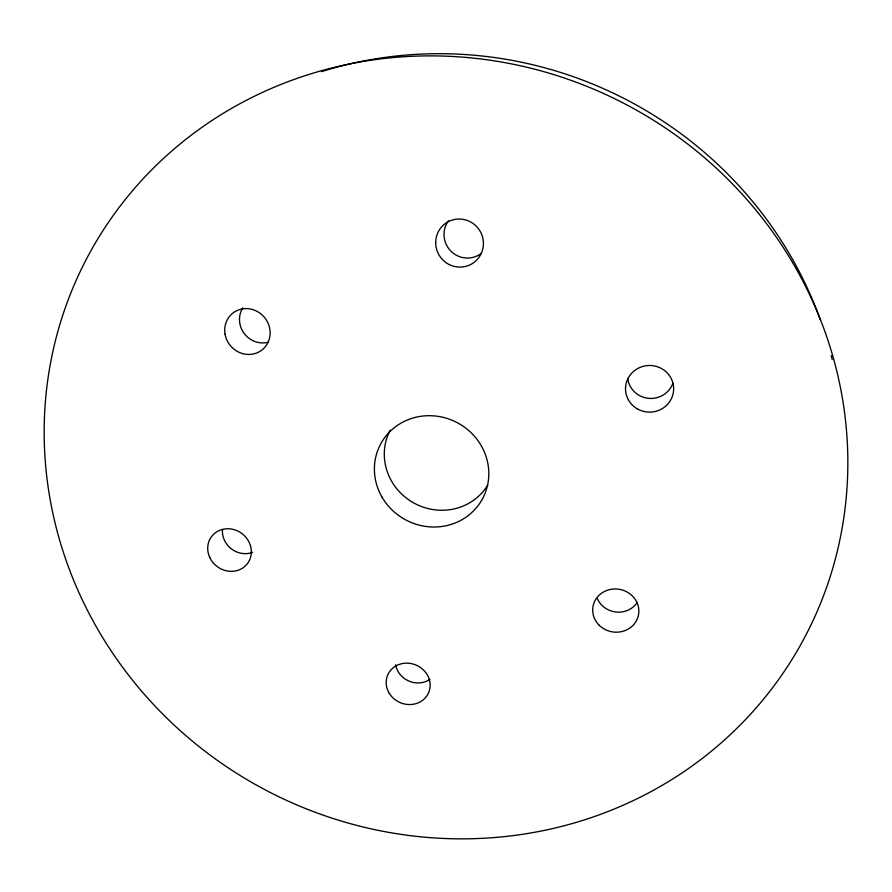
<?xml version="1.0" encoding="UTF-8"?>
<svg xmlns="http://www.w3.org/2000/svg" width="892" height="892" viewBox="0 0 892 892"><rect width="100%" height="100%" fill="white"/><g stroke="black" fill="none" stroke-linecap="round" stroke-linejoin="round"><path stroke-width="1.34" d="M321.577 71.661A393.026 376.156 28.1 0 1 820.216 319.592M831.188 355.529A393.026 376.156 28.1 0 1 832.18 359.565M487.701 485.114A56.006 53.464 28.3 0 1 413.453 502.776A56.006 53.464 28.3 0 1 390.105 430.267M481.323 253.35A23.382 22.991 58.4 0 1 448.531 220.681M672.969 383.036A23.292 22.601 -1.8 0 1 648.495 398.334A23.292 22.601 -1.8 0 1 627.767 378.554M637.289 602.334A22.412 20.962 10 0 1 616.361 612.057A22.412 20.962 10 0 1 597.35 598.588M430 679.303A21.609 19.858 23.5 0 1 395.635 664.674M252.614 552.315A21.776 20.081 37 0 1 222.487 529.736M268.102 342.249A22.746 21.486 50.3 0 1 244.062 333.307A22.746 21.486 50.3 0 1 242.836 307.852M87.528 610.507A405.905 387.284 28.1 0 0 782.496 673.995A405.905 387.284 28.1 0 0 467.999 57.601A405.905 387.284 28.1 0 0 87.528 610.507M382.021 497.123A57.835 55.036 28.2 0 0 481.123 501.204A57.835 55.036 28.2 0 0 431.661 415.739A57.835 55.036 28.2 0 0 382.021 497.123M435.686 242.914A24.162 23.727 56 0 0 471.701 263.954A24.162 23.727 56 0 0 471.266 222.331A24.162 23.727 56 0 0 435.686 242.914M637.144 408.77A24.073 23.315 -0.5 0 0 673.661 389.247A24.073 23.315 -0.5 0 0 637.958 368.396A24.073 23.315 -0.5 0 0 637.144 408.77M599.212 625.247A23.136 21.564 10.5 0 0 637.981 616.996A23.136 21.564 10.5 0 0 610.117 589.489A23.136 21.564 10.5 0 0 599.212 625.247M389.313 693.374A22.289 20.393 23.6 0 0 427.402 695.035A22.289 20.393 23.6 0 0 407.744 663.18A22.289 20.393 23.6 0 0 389.313 693.374M209.787 557.533A22.467 20.628 36.8 0 0 247.452 563.588A22.467 20.628 36.8 0 0 231.329 529.034A22.467 20.628 36.8 0 0 209.787 557.533M225.074 334.199A23.493 22.133 49.7 0 0 262.058 349.909A23.493 22.133 49.7 0 0 255.168 310.461A23.493 22.133 49.7 0 0 225.074 334.199"/></g></svg>
